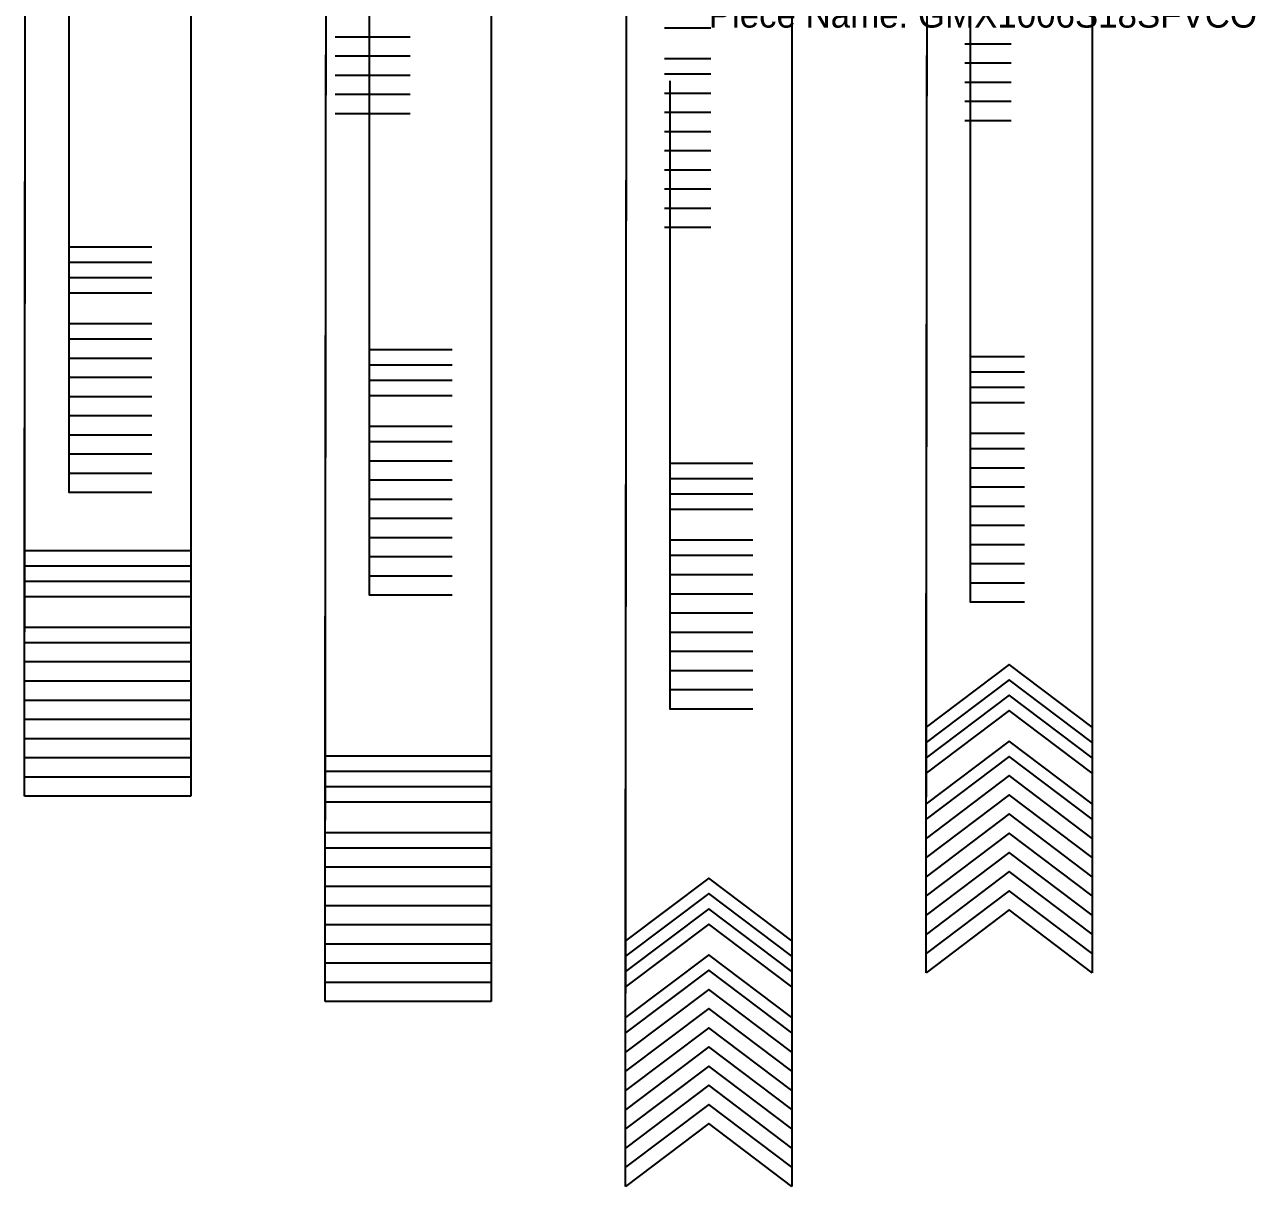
# Model space of a CAD drawing. Extents: x -1.7 to 64.2, y -0.8 to 34.5.
# Drawn here: x 49.91 to 61.71, y -0.8 to 10.34 of the extents above; entities that cross this region are included whole.
import ezdxf

# ---------------------------------------------------------------- set-up
doc = ezdxf.new("R2010")
doc.units = 0

# ---------------------------------------------------------------- blocks, each defined once
blk = doc.blocks.new('GMX1006S18CO_42')
at = {"layer": '1'}
for points in [[(49.9105, 5.2973), (49.9294, 19.4751)], [(51.5037, 19.4751), (51.5037, 5.2973)], [(51.5037, 5.2973), (50.7071, 5.2973), (49.9105, 5.2973)]]:
    blk.add_lwpolyline(points, dxfattribs=at)
at = {"layer": '8'}
blk.add_lwpolyline([(51.1298, 8.2081), (50.3364, 8.2081), (50.3364, 11.8774)], dxfattribs=at)
blk = doc.blocks.new('GMX1006S18CO_44')
at = {"layer": '1'}
for points in [[(49.9105, 5.1503), (49.9294, 19.6222)], [(51.5037, 19.6222), (51.5037, 5.1503)], [(51.5037, 5.1503), (50.7071, 5.1503), (49.9105, 5.1503)]]:
    blk.add_lwpolyline(points, dxfattribs=at)
at = {"layer": '8'}
blk.add_lwpolyline([(51.1298, 8.0611), (50.3364, 8.0611), (50.3364, 11.7304)], dxfattribs=at)
blk = doc.blocks.new('GMX1006S18CO_46')
at = {"layer": '1'}
for points in [[(49.9105, 5.0032), (49.9294, 19.7692)], [(51.5037, 19.7692), (51.5037, 5.0032)], [(51.5037, 5.0032), (50.7071, 5.0032), (49.9105, 5.0032)]]:
    blk.add_lwpolyline(points, dxfattribs=at)
at = {"layer": '8'}
blk.add_lwpolyline([(51.1298, 7.914), (50.3364, 7.914), (50.3364, 11.5833)], dxfattribs=at)
blk = doc.blocks.new('GMX1006S18CO_48')
at = {"layer": '1'}
for points in [[(49.9105, 4.8561), (49.9294, 19.9163)], [(51.5037, 19.9163), (51.5037, 4.8561)], [(51.5037, 4.8561), (50.7071, 4.8561), (49.9105, 4.8561)]]:
    blk.add_lwpolyline(points, dxfattribs=at)
at = {"layer": '8'}
blk.add_lwpolyline([(51.1298, 7.767), (50.3364, 7.767), (50.3364, 11.4363)], dxfattribs=at)
blk = doc.blocks.new('GMX1006S18CO_52')
at = {"layer": '1'}
for points in [[(49.9105, 4.5621), (49.9294, 20.2104)], [(51.5037, 20.2104), (51.5037, 4.5621)], [(51.5037, 4.5621), (50.7071, 4.5621), (49.9105, 4.5621)]]:
    blk.add_lwpolyline(points, dxfattribs=at)
at = {"layer": '8'}
blk.add_lwpolyline([(51.1298, 7.4729), (50.3364, 7.4729), (50.3364, 11.1422)], dxfattribs=at)
blk = doc.blocks.new('GMX1006S18CO_54')
at = {"layer": '1'}
for points in [[(49.9105, 4.415), (49.9294, 20.3574)], [(51.5037, 20.3574), (51.5037, 4.415)], [(51.5037, 4.415), (50.7071, 4.415), (49.9105, 4.415)]]:
    blk.add_lwpolyline(points, dxfattribs=at)
at = {"layer": '8'}
blk.add_lwpolyline([(51.1298, 7.3258), (50.3364, 7.3258), (50.3364, 10.9951)], dxfattribs=at)
blk = doc.blocks.new('GMX1006S18CO_56')
at = {"layer": '1'}
for points in [[(49.9105, 4.2312), (49.9294, 20.5413)], [(51.5037, 20.5413), (51.5037, 4.2312)], [(51.5037, 4.2312), (50.7071, 4.2312), (49.9105, 4.2312)]]:
    blk.add_lwpolyline(points, dxfattribs=at)
at = {"layer": '8'}
blk.add_lwpolyline([(51.1298, 7.142), (50.3364, 7.142), (50.3364, 10.8113)], dxfattribs=at)
blk = doc.blocks.new('GMX1006S18CO_58')
at = {"layer": '1'}
for points in [[(49.9105, 4.0473), (49.9294, 20.7251)], [(51.5037, 20.7251), (51.5037, 4.0473)], [(51.5037, 4.0473), (50.7071, 4.0473), (49.9105, 4.0473)]]:
    blk.add_lwpolyline(points, dxfattribs=at)
at = {"layer": '8'}
blk.add_lwpolyline([(51.1298, 6.9581), (50.3364, 6.9581), (50.3364, 10.6274)], dxfattribs=at)
blk = doc.blocks.new('GMX1006S18CO_60')
at = {"layer": '1'}
for points in [[(49.9105, 3.8635), (49.9294, 20.909)], [(51.5037, 20.909), (51.5037, 3.8635)], [(51.5037, 3.8635), (50.7071, 3.8635), (49.9105, 3.8635)]]:
    blk.add_lwpolyline(points, dxfattribs=at)
at = {"layer": '8'}
blk.add_lwpolyline([(51.1298, 6.7743), (50.3364, 6.7743), (50.3364, 10.4436)], dxfattribs=at)
blk = doc.blocks.new('GMX1006S18CO_62')
at = {"layer": '1'}
for points in [[(49.9105, 3.6796), (49.9294, 21.0928)], [(51.5037, 21.0928), (51.5037, 3.6796)], [(51.5037, 3.6796), (50.7071, 3.6796), (49.9105, 3.6796)]]:
    blk.add_lwpolyline(points, dxfattribs=at)
at = {"layer": '8'}
blk.add_lwpolyline([(51.1298, 6.5904), (50.3364, 6.5904), (50.3364, 10.2597)], dxfattribs=at)
blk = doc.blocks.new('GMX1006S18CO_64')
at = {"layer": '1'}
for points in [[(49.9105, 3.4958), (49.9294, 21.2767)], [(51.5037, 21.2767), (51.5037, 3.4958)], [(51.5037, 3.4958), (50.7071, 3.4958), (49.9105, 3.4958)]]:
    blk.add_lwpolyline(points, dxfattribs=at)
at = {"layer": '8'}
blk.add_lwpolyline([(51.1298, 6.4066), (50.3364, 6.4066), (50.3364, 10.0759)], dxfattribs=at)
blk = doc.blocks.new('GMX1006S18CO_66')
at = {"layer": '1'}
for points in [[(49.9105, 3.3119), (49.9294, 21.4605)], [(51.5037, 21.4605), (51.5037, 3.3119)], [(51.5037, 3.3119), (50.7071, 3.3119), (49.9105, 3.3119)]]:
    blk.add_lwpolyline(points, dxfattribs=at)
at = {"layer": '8'}
blk.add_lwpolyline([(51.1298, 6.2227), (50.3364, 6.2227), (50.3364, 9.892)], dxfattribs=at)
blk = doc.blocks.new('GMX1006S18CO_68')
at = {"layer": '1'}
for points in [[(49.9105, 3.1281), (49.9294, 21.6444)], [(51.5037, 21.6444), (51.5037, 3.1281)], [(51.5037, 3.1281), (50.7071, 3.1281), (49.9105, 3.1281)]]:
    blk.add_lwpolyline(points, dxfattribs=at)
at = {"layer": '8'}
blk.add_lwpolyline([(51.1298, 6.0389), (50.3364, 6.0389), (50.3364, 9.7082)], dxfattribs=at)
blk = doc.blocks.new('GMX1006S18CO_70')
at = {"layer": '1'}
for points in [[(49.9105, 2.9442), (49.9294, 21.8282)], [(51.5037, 21.8282), (51.5037, 2.9442)], [(51.5037, 2.9442), (50.7071, 2.9442), (49.9105, 2.9442)]]:
    blk.add_lwpolyline(points, dxfattribs=at)
at = {"layer": '8'}
blk.add_lwpolyline([(51.1298, 5.855), (50.3364, 5.855), (50.3364, 9.5243)], dxfattribs=at)
blk = doc.blocks.new('GMX1006S18SFCO_42')
at = {"layer": '1'}
for points in [[(52.7916, 3.3287), (52.8105, 19.4751)], [(54.3849, 19.4751), (54.3849, 3.3287)], [(54.3849, 3.3287), (53.5883, 3.3287), (52.7916, 3.3287)]]:
    blk.add_lwpolyline(points, dxfattribs=at)
at = {"layer": '8'}
blk.add_lwpolyline([(54.011, 7.2238), (53.2176, 7.2238), (53.2176, 10.8931)], dxfattribs=at)
blk = doc.blocks.new('GMX1006S18SFCO_44')
at = {"layer": '1'}
for points in [[(52.7916, 3.1817), (52.8105, 19.6222)], [(54.3849, 19.6222), (54.3849, 3.1817)], [(54.3849, 3.1817), (53.5883, 3.1817), (52.7916, 3.1817)]]:
    blk.add_lwpolyline(points, dxfattribs=at)
at = {"layer": '8'}
blk.add_lwpolyline([(54.011, 7.0768), (53.2176, 7.0768), (53.2176, 10.7461)], dxfattribs=at)
blk = doc.blocks.new('GMX1006S18SFCO_46')
at = {"layer": '1'}
for points in [[(52.7916, 3.0346), (52.8105, 19.7692)], [(54.3849, 19.7692), (54.3849, 3.0346)], [(54.3849, 3.0346), (53.5883, 3.0346), (52.7916, 3.0346)]]:
    blk.add_lwpolyline(points, dxfattribs=at)
at = {"layer": '8'}
blk.add_lwpolyline([(54.011, 6.9297), (53.2176, 6.9297), (53.2176, 10.599)], dxfattribs=at)
blk = doc.blocks.new('GMX1006S18SFCO_48')
at = {"layer": '1'}
for points in [[(52.7916, 2.8876), (52.8105, 19.9163)], [(54.3849, 19.9163), (54.3849, 2.8876)], [(54.3849, 2.8876), (53.5883, 2.8876), (52.7916, 2.8876)]]:
    blk.add_lwpolyline(points, dxfattribs=at)
at = {"layer": '8'}
blk.add_lwpolyline([(54.011, 6.7827), (53.2176, 6.7827), (53.2176, 10.452)], dxfattribs=at)
blk = doc.blocks.new('GMX1006S18SFCO_52')
at = {"layer": '1'}
for points in [[(52.7916, 2.5935), (52.8105, 20.2104)], [(54.3849, 20.2104), (54.3849, 2.5935)], [(54.3849, 2.5935), (53.5883, 2.5935), (52.7916, 2.5935)]]:
    blk.add_lwpolyline(points, dxfattribs=at)
at = {"layer": '8'}
blk.add_lwpolyline([(54.011, 6.4886), (53.2176, 6.4886), (53.2176, 10.1579)], dxfattribs=at)
blk = doc.blocks.new('GMX1006S18SFCO_54')
at = {"layer": '1'}
for points in [[(52.7916, 2.4464), (52.8105, 20.3574)], [(54.3849, 20.3574), (54.3849, 2.4464)], [(54.3849, 2.4464), (53.5883, 2.4464), (52.7916, 2.4464)]]:
    blk.add_lwpolyline(points, dxfattribs=at)
at = {"layer": '8'}
blk.add_lwpolyline([(54.011, 6.3415), (53.2176, 6.3415), (53.2176, 10.0108)], dxfattribs=at)
blk = doc.blocks.new('GMX1006S18SFCO_56')
at = {"layer": '1'}
for points in [[(52.7916, 2.2626), (52.8105, 20.5413)], [(54.3849, 20.5413), (54.3849, 2.2626)], [(54.3849, 2.2626), (53.5883, 2.2626), (52.7916, 2.2626)]]:
    blk.add_lwpolyline(points, dxfattribs=at)
at = {"layer": '8'}
blk.add_lwpolyline([(54.011, 6.1577), (53.2176, 6.1577), (53.2176, 9.827)], dxfattribs=at)
blk = doc.blocks.new('GMX1006S18SFCO_58')
at = {"layer": '1'}
for points in [[(52.7916, 2.0787), (52.8105, 20.7251)], [(54.3849, 20.7251), (54.3849, 2.0787)], [(54.3849, 2.0787), (53.5883, 2.0787), (52.7916, 2.0787)]]:
    blk.add_lwpolyline(points, dxfattribs=at)
at = {"layer": '8'}
blk.add_lwpolyline([(54.011, 5.9738), (53.2176, 5.9738), (53.2176, 9.6431)], dxfattribs=at)
blk = doc.blocks.new('GMX1006S18SFCO_60')
at = {"layer": '1'}
for points in [[(52.7916, 1.8949), (52.8105, 20.909)], [(54.3849, 20.909), (54.3849, 1.8949)], [(54.3849, 1.8949), (53.5883, 1.8949), (52.7916, 1.8949)]]:
    blk.add_lwpolyline(points, dxfattribs=at)
at = {"layer": '8'}
blk.add_lwpolyline([(54.011, 5.79), (53.2176, 5.79), (53.2176, 9.4593)], dxfattribs=at)
blk = doc.blocks.new('GMX1006S18SFCO_62')
at = {"layer": '1'}
for points in [[(52.7916, 1.711), (52.8105, 21.0928)], [(54.3849, 21.0928), (54.3849, 1.711)], [(54.3849, 1.711), (53.5883, 1.711), (52.7916, 1.711)]]:
    blk.add_lwpolyline(points, dxfattribs=at)
at = {"layer": '5'}
blk.add_line((52.8885, 10.2251), (53.6077, 10.2251), dxfattribs=at)
at = {"layer": '7'}
blk.add_line((52.8885, 10.2251), (53.6077, 10.2251), dxfattribs=at)
at = {"layer": '8'}
blk.add_lwpolyline([(54.011, 5.6061), (53.2176, 5.6061), (53.2176, 9.2754)], dxfattribs=at)
blk = doc.blocks.new('GMX1006S18SFCO_64')
at = {"layer": '1'}
for points in [[(52.7916, 1.5272), (52.8105, 21.2767)], [(54.3849, 21.2767), (54.3849, 1.5272)], [(54.3849, 1.5272), (53.5883, 1.5272), (52.7916, 1.5272)]]:
    blk.add_lwpolyline(points, dxfattribs=at)
at = {"layer": '5'}
blk.add_line((52.8885, 10.0413), (53.6077, 10.0413), dxfattribs=at)
at = {"layer": '7'}
blk.add_line((52.8885, 10.0413), (53.6077, 10.0413), dxfattribs=at)
at = {"layer": '8'}
blk.add_lwpolyline([(54.011, 5.4223), (53.2176, 5.4223), (53.2176, 9.0916)], dxfattribs=at)
blk = doc.blocks.new('GMX1006S18SFCO_66')
at = {"layer": '1'}
for points in [[(52.7916, 1.3433), (52.8105, 21.4605)], [(54.3849, 21.4605), (54.3849, 1.3433)], [(54.3849, 1.3433), (53.5883, 1.3433), (52.7916, 1.3433)]]:
    blk.add_lwpolyline(points, dxfattribs=at)
at = {"layer": '5'}
blk.add_line((52.8885, 9.8574), (53.6077, 9.8574), dxfattribs=at)
at = {"layer": '7'}
blk.add_line((52.8885, 9.8574), (53.6077, 9.8574), dxfattribs=at)
at = {"layer": '8'}
blk.add_lwpolyline([(54.011, 5.2384), (53.2176, 5.2384), (53.2176, 8.9077)], dxfattribs=at)
blk = doc.blocks.new('GMX1006S18SFCO_68')
at = {"layer": '1'}
for points in [[(52.7916, 1.1595), (52.8105, 21.6444)], [(54.3849, 21.6444), (54.3849, 1.1595)], [(54.3849, 1.1595), (53.5883, 1.1595), (52.7916, 1.1595)]]:
    blk.add_lwpolyline(points, dxfattribs=at)
at = {"layer": '5'}
blk.add_line((52.8885, 9.6736), (53.6077, 9.6736), dxfattribs=at)
at = {"layer": '7'}
blk.add_line((52.8885, 9.6736), (53.6077, 9.6736), dxfattribs=at)
at = {"layer": '8'}
blk.add_lwpolyline([(54.011, 5.0546), (53.2176, 5.0546), (53.2176, 8.7239)], dxfattribs=at)
blk = doc.blocks.new('GMX1006S18SFCO_70')
at = {"layer": '1'}
for points in [[(52.7916, 0.9756), (52.8105, 21.8282)], [(54.3849, 21.8282), (54.3849, 0.9756)], [(54.3849, 0.9756), (53.5883, 0.9756), (52.7916, 0.9756)]]:
    blk.add_lwpolyline(points, dxfattribs=at)
at = {"layer": '5'}
blk.add_line((52.8885, 9.4897), (53.6077, 9.4897), dxfattribs=at)
at = {"layer": '7'}
blk.add_line((52.8885, 9.4897), (53.6077, 9.4897), dxfattribs=at)
at = {"layer": '8'}
blk.add_lwpolyline([(54.011, 4.8707), (53.2176, 4.8707), (53.2176, 8.54)], dxfattribs=at)
blk = doc.blocks.new('GMX1006S18SFVCO_42')
at = {"layer": '1'}
for points in [[(55.6731, 1.5569), (55.6924, 19.0683)], [(57.2666, 19.0688), (57.2666, 1.557)], [(57.2666, 1.557), (56.47, 2.159), (55.6731, 1.5569)]]:
    blk.add_lwpolyline(points, dxfattribs=at)
at = {"layer": '8'}
blk.add_lwpolyline([(56.8927, 6.1329), (56.0993, 6.1329), (56.0993, 9.8022)], dxfattribs=at)
at = {"layer": '1'}
blk.add_text('Piece Name: GMX1006S18SFVCO', height=0.25, dxfattribs=at).set_placement((56.4698, 10.3128))
blk = doc.blocks.new('GMX1006S18SFVCO_44')
at = {"layer": '1'}
for points in [[(55.6731, 1.4098), (55.6924, 19.2153)], [(57.2666, 19.2158), (57.2666, 1.4099)], [(57.2666, 1.4099), (56.47, 2.0119), (55.6731, 1.4098)]]:
    blk.add_lwpolyline(points, dxfattribs=at)
at = {"layer": '8'}
blk.add_lwpolyline([(56.8927, 5.9858), (56.0993, 5.9858), (56.0993, 9.6551)], dxfattribs=at)
at = {"layer": '1'}
blk.add_text('Piece Name: GMX1006S18SFVCO', height=0.25, dxfattribs=at).set_placement((56.4698, 10.3128))
blk = doc.blocks.new('GMX1006S18SFVCO_46')
at = {"layer": '1'}
for points in [[(55.6731, 1.2628), (55.6924, 19.3624)], [(57.2666, 19.3629), (57.2666, 1.2629)], [(57.2666, 1.2629), (56.47, 1.8649), (55.6731, 1.2628)]]:
    blk.add_lwpolyline(points, dxfattribs=at)
at = {"layer": '8'}
blk.add_lwpolyline([(56.8927, 5.8388), (56.0993, 5.8388), (56.0993, 9.5081)], dxfattribs=at)
at = {"layer": '1'}
blk.add_text('Piece Name: GMX1006S18SFVCO', height=0.25, dxfattribs=at).set_placement((56.4698, 10.3128))
blk = doc.blocks.new('GMX1006S18SFVCO_48')
at = {"layer": '1'}
for points in [[(55.6731, 1.1157), (55.6924, 19.5094)], [(57.2666, 19.5099), (57.2666, 1.1158)], [(57.2666, 1.1158), (56.47, 1.7178), (55.6731, 1.1157)]]:
    blk.add_lwpolyline(points, dxfattribs=at)
at = {"layer": '5'}
blk.add_line((56.0458, 10.3107), (56.4894, 10.3107), dxfattribs=at)
at = {"layer": '7'}
blk.add_line((56.0458, 10.3107), (56.4894, 10.3107), dxfattribs=at)
at = {"layer": '8'}
blk.add_lwpolyline([(56.8927, 5.6917), (56.0993, 5.6917), (56.0993, 9.361)], dxfattribs=at)
at = {"layer": '1'}
blk.add_text('Piece Name: GMX1006S18SFVCO', height=0.25, dxfattribs=at).set_placement((56.4698, 10.3128))
blk = doc.blocks.new('GMX1006S18SFVCO_52')
at = {"layer": '1'}
for points in [[(55.6731, 0.8216), (55.6924, 19.8035)], [(57.2666, 19.804), (57.2666, 0.8217)], [(57.2666, 0.8217), (56.47, 1.4237), (55.6731, 0.8216)]]:
    blk.add_lwpolyline(points, dxfattribs=at)
at = {"layer": '5'}
blk.add_line((56.0458, 10.0166), (56.4894, 10.0166), dxfattribs=at)
at = {"layer": '7'}
blk.add_line((56.0458, 10.0166), (56.4894, 10.0166), dxfattribs=at)
at = {"layer": '8'}
blk.add_lwpolyline([(56.8927, 5.3976), (56.0993, 5.3976), (56.0993, 9.0669)], dxfattribs=at)
at = {"layer": '1'}
blk.add_text('Piece Name: GMX1006S18SFVCO', height=0.25, dxfattribs=at).set_placement((56.4698, 10.3128))
blk = doc.blocks.new('GMX1006S18SFVCO_54')
at = {"layer": '1'}
for points in [[(55.6731, 0.6746), (55.6924, 19.9506)], [(57.2666, 19.9511), (57.2666, 0.6747)], [(57.2666, 0.6747), (56.47, 1.2767), (55.6731, 0.6746)]]:
    blk.add_lwpolyline(points, dxfattribs=at)
at = {"layer": '5'}
blk.add_line((56.0458, 9.8696), (56.4894, 9.8696), dxfattribs=at)
at = {"layer": '7'}
blk.add_line((56.0458, 9.8696), (56.4894, 9.8696), dxfattribs=at)
at = {"layer": '8'}
blk.add_lwpolyline([(56.8927, 5.2506), (56.0993, 5.2506), (56.0993, 8.9199)], dxfattribs=at)
at = {"layer": '1'}
blk.add_text('Piece Name: GMX1006S18SFVCO', height=0.25, dxfattribs=at).set_placement((56.4698, 10.3128))
blk = doc.blocks.new('GMX1006S18SFVCO_56')
at = {"layer": '1'}
for points in [[(55.6731, 0.4907), (55.6924, 20.1344)], [(57.2666, 20.1349), (57.2666, 0.4908)], [(57.2666, 0.4908), (56.47, 1.0928), (55.6731, 0.4907)]]:
    blk.add_lwpolyline(points, dxfattribs=at)
at = {"layer": '5'}
blk.add_line((56.0458, 9.6857), (56.4894, 9.6857), dxfattribs=at)
at = {"layer": '7'}
blk.add_line((56.0458, 9.6857), (56.4894, 9.6857), dxfattribs=at)
at = {"layer": '8'}
blk.add_lwpolyline([(56.8927, 5.0667), (56.0993, 5.0667), (56.0993, 8.736)], dxfattribs=at)
at = {"layer": '1'}
blk.add_text('Piece Name: GMX1006S18SFVCO', height=0.25, dxfattribs=at).set_placement((56.4698, 10.3128))
blk = doc.blocks.new('GMX1006S18SFVCO_58')
at = {"layer": '1'}
for points in [[(55.6731, 0.3069), (55.6924, 20.3183)], [(57.2666, 20.3188), (57.2666, 0.307)], [(57.2666, 0.307), (56.47, 0.909), (55.6731, 0.3069)]]:
    blk.add_lwpolyline(points, dxfattribs=at)
at = {"layer": '5'}
blk.add_line((56.0458, 9.5019), (56.4894, 9.5019), dxfattribs=at)
at = {"layer": '7'}
blk.add_line((56.0458, 9.5019), (56.4894, 9.5019), dxfattribs=at)
at = {"layer": '8'}
blk.add_lwpolyline([(56.8927, 4.8829), (56.0993, 4.8829), (56.0993, 8.5522)], dxfattribs=at)
at = {"layer": '1'}
blk.add_text('Piece Name: GMX1006S18SFVCO', height=0.25, dxfattribs=at).set_placement((56.4698, 10.3128))
blk = doc.blocks.new('GMX1006S18SFVCO_60')
at = {"layer": '1'}
for points in [[(55.6731, 0.123), (55.6924, 20.5021)], [(57.2666, 20.5026), (57.2666, 0.1231)], [(57.2666, 0.1231), (56.47, 0.7251), (55.6731, 0.123)]]:
    blk.add_lwpolyline(points, dxfattribs=at)
at = {"layer": '5'}
blk.add_line((56.0458, 9.318), (56.4894, 9.318), dxfattribs=at)
at = {"layer": '7'}
blk.add_line((56.0458, 9.318), (56.4894, 9.318), dxfattribs=at)
at = {"layer": '8'}
blk.add_lwpolyline([(56.8927, 4.699), (56.0993, 4.699), (56.0993, 8.3683)], dxfattribs=at)
at = {"layer": '1'}
blk.add_text('Piece Name: GMX1006S18SFVCO', height=0.25, dxfattribs=at).set_placement((56.4698, 10.3128))
blk = doc.blocks.new('GMX1006S18SFVCO_62')
at = {"layer": '1'}
for points in [[(55.6731, -0.0608), (55.6924, 20.686)], [(57.2666, 20.6865), (57.2666, -0.0607)], [(57.2666, -0.0607), (56.47, 0.5413), (55.6731, -0.0608)]]:
    blk.add_lwpolyline(points, dxfattribs=at)
at = {"layer": '5'}
blk.add_line((56.0458, 9.1342), (56.4894, 9.1342), dxfattribs=at)
at = {"layer": '7'}
blk.add_line((56.0458, 9.1342), (56.4894, 9.1342), dxfattribs=at)
at = {"layer": '8'}
blk.add_lwpolyline([(56.8927, 4.5152), (56.0993, 4.5152), (56.0993, 8.1845)], dxfattribs=at)
at = {"layer": '1'}
blk.add_text('Piece Name: GMX1006S18SFVCO', height=0.25, dxfattribs=at).set_placement((56.4698, 10.3128))
blk = doc.blocks.new('GMX1006S18SFVCO_64')
at = {"layer": '1'}
for points in [[(55.6731, -0.2447), (55.6924, 20.8698)], [(57.2666, 20.8703), (57.2666, -0.2446)], [(57.2666, -0.2446), (56.47, 0.3574), (55.6731, -0.2447)]]:
    blk.add_lwpolyline(points, dxfattribs=at)
at = {"layer": '5'}
blk.add_line((56.0458, 8.9503), (56.4894, 8.9503), dxfattribs=at)
at = {"layer": '7'}
blk.add_line((56.0458, 8.9503), (56.4894, 8.9503), dxfattribs=at)
at = {"layer": '8'}
blk.add_lwpolyline([(56.8927, 4.3313), (56.0993, 4.3313), (56.0993, 8.0006)], dxfattribs=at)
at = {"layer": '1'}
blk.add_text('Piece Name: GMX1006S18SFVCO', height=0.25, dxfattribs=at).set_placement((56.4698, 10.3128))
blk = doc.blocks.new('GMX1006S18SFVCO_66')
at = {"layer": '1'}
for points in [[(55.6731, -0.4285), (55.6924, 21.0537)], [(57.2666, 21.0542), (57.2666, -0.4284)], [(57.2666, -0.4284), (56.47, 0.1736), (55.6731, -0.4285)]]:
    blk.add_lwpolyline(points, dxfattribs=at)
at = {"layer": '5'}
blk.add_line((56.0458, 8.7665), (56.4894, 8.7665), dxfattribs=at)
at = {"layer": '7'}
blk.add_line((56.0458, 8.7665), (56.4894, 8.7665), dxfattribs=at)
at = {"layer": '8'}
blk.add_lwpolyline([(56.8927, 4.1475), (56.0993, 4.1475), (56.0993, 7.8168)], dxfattribs=at)
at = {"layer": '1'}
blk.add_text('Piece Name: GMX1006S18SFVCO', height=0.25, dxfattribs=at).set_placement((56.4698, 10.3128))
blk = doc.blocks.new('GMX1006S18SFVCO_68')
at = {"layer": '1'}
for points in [[(55.6731, -0.6124), (55.6924, 21.2375)], [(57.2666, 21.238), (57.2666, -0.6123)], [(57.2666, -0.6123), (56.47, -0.0103), (55.6731, -0.6124)]]:
    blk.add_lwpolyline(points, dxfattribs=at)
at = {"layer": '5'}
blk.add_line((56.0458, 8.5826), (56.4894, 8.5826), dxfattribs=at)
at = {"layer": '7'}
blk.add_line((56.0458, 8.5826), (56.4894, 8.5826), dxfattribs=at)
at = {"layer": '8'}
blk.add_lwpolyline([(56.8927, 3.9636), (56.0993, 3.9636), (56.0993, 7.6329)], dxfattribs=at)
at = {"layer": '1'}
blk.add_text('Piece Name: GMX1006S18SFVCO', height=0.25, dxfattribs=at).set_placement((56.4698, 10.3128))
blk = doc.blocks.new('GMX1006S18SFVCO_70')
at = {"layer": '1'}
for points in [[(55.6731, -0.7962), (55.6924, 21.4214)], [(57.2666, 21.4219), (57.2666, -0.7961)], [(57.2666, -0.7961), (56.47, -0.1941), (55.6731, -0.7962)]]:
    blk.add_lwpolyline(points, dxfattribs=at)
at = {"layer": '5'}
blk.add_line((56.0458, 8.3988), (56.4894, 8.3988), dxfattribs=at)
at = {"layer": '7'}
blk.add_line((56.0458, 8.3988), (56.4894, 8.3988), dxfattribs=at)
at = {"layer": '8'}
blk.add_lwpolyline([(56.8927, 3.7798), (56.0993, 3.7798), (56.0993, 7.4491)], dxfattribs=at)
at = {"layer": '1'}
blk.add_text('Piece Name: GMX1006S18SFVCO', height=0.25, dxfattribs=at).set_placement((56.4698, 10.3128))
blk = doc.blocks.new('GMX1006S18VCO_42')
at = {"layer": '1'}
for points in [[(58.5549, 3.6056), (58.5743, 19.068)], [(60.1483, 19.0686), (60.1483, 3.6057)], [(60.1483, 3.6057), (59.3517, 4.2077), (58.5549, 3.6056)]]:
    blk.add_lwpolyline(points, dxfattribs=at)
at = {"layer": '8'}
blk.add_lwpolyline([(59.4988, 7.157), (58.981, 7.157), (58.981, 10.8263)], dxfattribs=at)
blk = doc.blocks.new('GMX1006S18VCO_44')
at = {"layer": '1'}
for points in [[(58.5549, 3.4586), (58.5743, 19.2151)], [(60.1483, 19.2157), (60.1483, 3.4587)], [(60.1483, 3.4587), (59.3517, 4.0607), (58.5549, 3.4586)]]:
    blk.add_lwpolyline(points, dxfattribs=at)
at = {"layer": '8'}
blk.add_lwpolyline([(59.4988, 7.01), (58.981, 7.01), (58.981, 10.6793)], dxfattribs=at)
blk = doc.blocks.new('GMX1006S18VCO_46')
at = {"layer": '1'}
for points in [[(58.5549, 3.3115), (58.5743, 19.3621)], [(60.1483, 19.3627), (60.1483, 3.3116)], [(60.1483, 3.3116), (59.3517, 3.9136), (58.5549, 3.3115)]]:
    blk.add_lwpolyline(points, dxfattribs=at)
at = {"layer": '8'}
blk.add_lwpolyline([(59.4988, 6.8629), (58.981, 6.8629), (58.981, 10.5322)], dxfattribs=at)
blk = doc.blocks.new('GMX1006S18VCO_48')
at = {"layer": '1'}
for points in [[(58.5549, 3.1645), (58.5743, 19.5092)], [(60.1483, 19.5098), (60.1483, 3.1646)], [(60.1483, 3.1646), (59.3517, 3.7666), (58.5549, 3.1645)]]:
    blk.add_lwpolyline(points, dxfattribs=at)
at = {"layer": '8'}
blk.add_lwpolyline([(59.4988, 6.7159), (58.981, 6.7159), (58.981, 10.3852)], dxfattribs=at)
blk = doc.blocks.new('GMX1006S18VCO_52')
at = {"layer": '1'}
for points in [[(58.5549, 2.8704), (58.5743, 19.8033)], [(60.1483, 19.8039), (60.1483, 2.8705)], [(60.1483, 2.8705), (59.3517, 3.4725), (58.5549, 2.8704)]]:
    blk.add_lwpolyline(points, dxfattribs=at)
at = {"layer": '8'}
blk.add_lwpolyline([(59.4988, 6.4218), (58.981, 6.4218), (58.981, 10.0911)], dxfattribs=at)
blk = doc.blocks.new('GMX1006S18VCO_54')
at = {"layer": '1'}
for points in [[(58.5549, 2.7233), (58.5743, 19.9503)], [(60.1483, 19.9509), (60.1483, 2.7234)], [(60.1483, 2.7234), (59.3517, 3.3254), (58.5549, 2.7233)]]:
    blk.add_lwpolyline(points, dxfattribs=at)
at = {"layer": '8'}
blk.add_lwpolyline([(59.4988, 6.2747), (58.981, 6.2747), (58.981, 9.944)], dxfattribs=at)
blk = doc.blocks.new('GMX1006S18VCO_56')
at = {"layer": '1'}
for points in [[(58.5549, 2.5395), (58.5743, 20.1342)], [(60.1483, 20.1348), (60.1483, 2.5396)], [(60.1483, 2.5396), (59.3517, 3.1416), (58.5549, 2.5395)]]:
    blk.add_lwpolyline(points, dxfattribs=at)
at = {"layer": '8'}
blk.add_lwpolyline([(59.4988, 6.0909), (58.981, 6.0909), (58.981, 9.7602)], dxfattribs=at)
blk = doc.blocks.new('GMX1006S18VCO_58')
at = {"layer": '1'}
for points in [[(58.5549, 2.3556), (58.5743, 20.318)], [(60.1483, 20.3186), (60.1483, 2.3557)], [(60.1483, 2.3557), (59.3517, 2.9577), (58.5549, 2.3556)]]:
    blk.add_lwpolyline(points, dxfattribs=at)
at = {"layer": '8'}
blk.add_lwpolyline([(59.4988, 5.907), (58.981, 5.907), (58.981, 9.5763)], dxfattribs=at)
blk = doc.blocks.new('GMX1006S18VCO_60')
at = {"layer": '1'}
for points in [[(58.5549, 2.1718), (58.5743, 20.5019)], [(60.1483, 20.5025), (60.1483, 2.1719)], [(60.1483, 2.1719), (59.3517, 2.7739), (58.5549, 2.1718)]]:
    blk.add_lwpolyline(points, dxfattribs=at)
at = {"layer": '8'}
blk.add_lwpolyline([(59.4988, 5.7232), (58.981, 5.7232), (58.981, 9.3925)], dxfattribs=at)
blk = doc.blocks.new('GMX1006S18VCO_62')
at = {"layer": '1'}
for points in [[(58.5549, 1.9879), (58.5743, 20.6857)], [(60.1483, 20.6863), (60.1483, 1.988)], [(60.1483, 1.988), (59.3517, 2.59), (58.5549, 1.9879)]]:
    blk.add_lwpolyline(points, dxfattribs=at)
at = {"layer": '5'}
blk.add_line((58.9276, 10.1583), (59.3711, 10.1583), dxfattribs=at)
at = {"layer": '7'}
blk.add_line((58.9276, 10.1583), (59.3711, 10.1583), dxfattribs=at)
at = {"layer": '8'}
blk.add_lwpolyline([(59.4988, 5.5393), (58.981, 5.5393), (58.981, 9.2086)], dxfattribs=at)
blk = doc.blocks.new('GMX1006S18VCO_64')
at = {"layer": '1'}
for points in [[(58.5549, 1.8041), (58.5743, 20.8696)], [(60.1483, 20.8702), (60.1483, 1.8042)], [(60.1483, 1.8042), (59.3517, 2.4062), (58.5549, 1.8041)]]:
    blk.add_lwpolyline(points, dxfattribs=at)
at = {"layer": '5'}
blk.add_line((58.9276, 9.9745), (59.3711, 9.9745), dxfattribs=at)
at = {"layer": '7'}
blk.add_line((58.9276, 9.9745), (59.3711, 9.9745), dxfattribs=at)
at = {"layer": '8'}
blk.add_lwpolyline([(59.4988, 5.3555), (58.981, 5.3555), (58.981, 9.0248)], dxfattribs=at)
blk = doc.blocks.new('GMX1006S18VCO_66')
at = {"layer": '1'}
for points in [[(58.5549, 1.6202), (58.5743, 21.0534)], [(60.1483, 21.054), (60.1483, 1.6203)], [(60.1483, 1.6203), (59.3517, 2.2223), (58.5549, 1.6202)]]:
    blk.add_lwpolyline(points, dxfattribs=at)
at = {"layer": '5'}
blk.add_line((58.9276, 9.7906), (59.3711, 9.7906), dxfattribs=at)
at = {"layer": '7'}
blk.add_line((58.9276, 9.7906), (59.3711, 9.7906), dxfattribs=at)
at = {"layer": '8'}
blk.add_lwpolyline([(59.4988, 5.1716), (58.981, 5.1716), (58.981, 8.8409)], dxfattribs=at)
blk = doc.blocks.new('GMX1006S18VCO_68')
at = {"layer": '1'}
for points in [[(58.5549, 1.4364), (58.5743, 21.2373)], [(60.1483, 21.2379), (60.1483, 1.4365)], [(60.1483, 1.4365), (59.3517, 2.0385), (58.5549, 1.4364)]]:
    blk.add_lwpolyline(points, dxfattribs=at)
at = {"layer": '5'}
blk.add_line((58.9276, 9.6068), (59.3711, 9.6068), dxfattribs=at)
at = {"layer": '7'}
blk.add_line((58.9276, 9.6068), (59.3711, 9.6068), dxfattribs=at)
at = {"layer": '8'}
blk.add_lwpolyline([(59.4988, 4.9878), (58.981, 4.9878), (58.981, 8.6571)], dxfattribs=at)
blk = doc.blocks.new('GMX1006S18VCO_70')
at = {"layer": '1'}
for points in [[(58.5549, 1.2525), (58.5743, 21.4211)], [(60.1483, 21.4217), (60.1483, 1.2526)], [(60.1483, 1.2526), (59.3517, 1.8546), (58.5549, 1.2525)]]:
    blk.add_lwpolyline(points, dxfattribs=at)
at = {"layer": '5'}
blk.add_line((58.9276, 9.4229), (59.3711, 9.4229), dxfattribs=at)
at = {"layer": '7'}
blk.add_line((58.9276, 9.4229), (59.3711, 9.4229), dxfattribs=at)
at = {"layer": '8'}
blk.add_lwpolyline([(59.4988, 4.8039), (58.981, 4.8039), (58.981, 8.4732)], dxfattribs=at)

msp = doc.modelspace()

# ---------------------------------------------------------------- block references
at = {"layer": '1'}
for name in ['GMX1006S18CO_70', 'GMX1006S18SFCO_70', 'GMX1006S18CO_68', 'GMX1006S18SFCO_68', 'GMX1006S18CO_66', 'GMX1006S18SFCO_66', 'GMX1006S18SFVCO_70', 'GMX1006S18VCO_70', 'GMX1006S18CO_64', 'GMX1006S18SFCO_64', 'GMX1006S18SFVCO_68', 'GMX1006S18VCO_68', 'GMX1006S18CO_62', 'GMX1006S18SFCO_62', 'GMX1006S18SFVCO_66', 'GMX1006S18VCO_66', 'GMX1006S18CO_60', 'GMX1006S18SFCO_60', 'GMX1006S18SFVCO_64', 'GMX1006S18VCO_64', 'GMX1006S18CO_58', 'GMX1006S18SFCO_58', 'GMX1006S18SFVCO_62', 'GMX1006S18VCO_62', 'GMX1006S18CO_56', 'GMX1006S18SFCO_56', 'GMX1006S18SFVCO_60', 'GMX1006S18VCO_60', 'GMX1006S18CO_54', 'GMX1006S18SFCO_54', 'GMX1006S18SFVCO_58', 'GMX1006S18VCO_58', 'GMX1006S18CO_52', 'GMX1006S18SFCO_52', 'GMX1006S18SFVCO_56', 'GMX1006S18VCO_56', 'GMX1006S18SFVCO_54', 'GMX1006S18VCO_54', 'GMX1006S18CO_48', 'GMX1006S18SFCO_48', 'GMX1006S18CO_46', 'GMX1006S18SFCO_46', 'GMX1006S18SFVCO_52', 'GMX1006S18VCO_52', 'GMX1006S18CO_44', 'GMX1006S18SFCO_44', 'GMX1006S18CO_42', 'GMX1006S18SFCO_42', 'GMX1006S18SFVCO_48', 'GMX1006S18VCO_48', 'GMX1006S18SFVCO_46', 'GMX1006S18VCO_46', 'GMX1006S18SFVCO_44', 'GMX1006S18VCO_44', 'GMX1006S18SFVCO_42', 'GMX1006S18VCO_42']:
    msp.add_blockref(name, (0, 0), dxfattribs=at)

doc.saveas('drawing.dxf')
